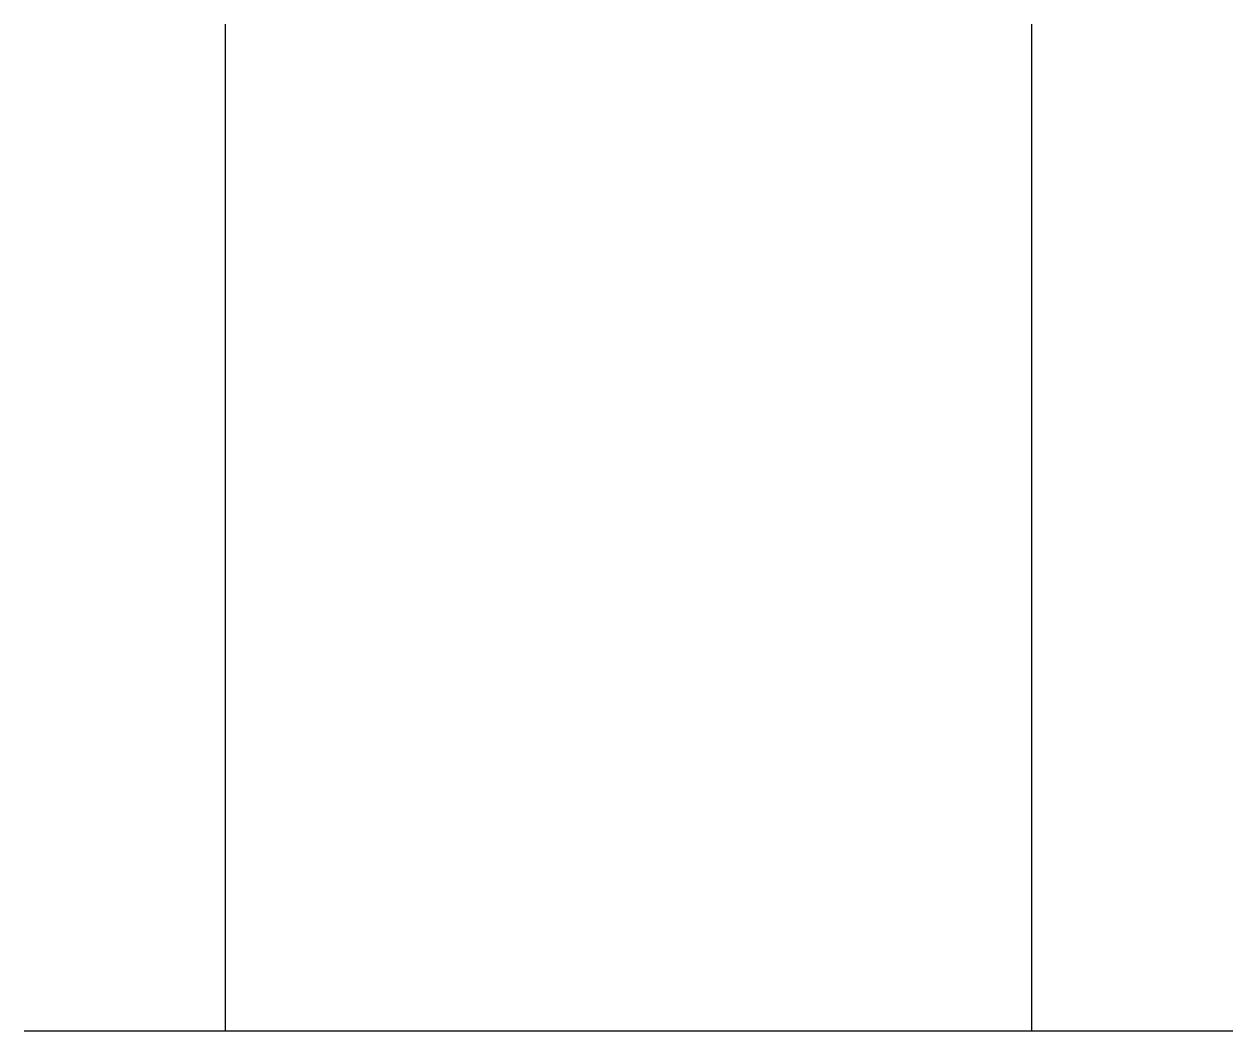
# Model space of a CAD drawing. Extents: x -1.5 to 1.5, y 0 to 2.5.
import ezdxf

# ---------------------------------------------------------------- set-up
doc = ezdxf.new("R2010")
doc.units = 0
doc.layers.get('0').update_dxf_attribs({"linetype": 'CONTINUOUS'})

msp = doc.modelspace()

# ---------------------------------------------------------------- linework, layer by layer
at = {"color": 0}
for p, q in [((-1, 0), (-1, 2.5)), ((1, 2.5), (1, 0)), ((-1.5, 0), (1.5, 0))]:
    msp.add_line(p, q, dxfattribs=at)

doc.saveas('drawing.dxf')
